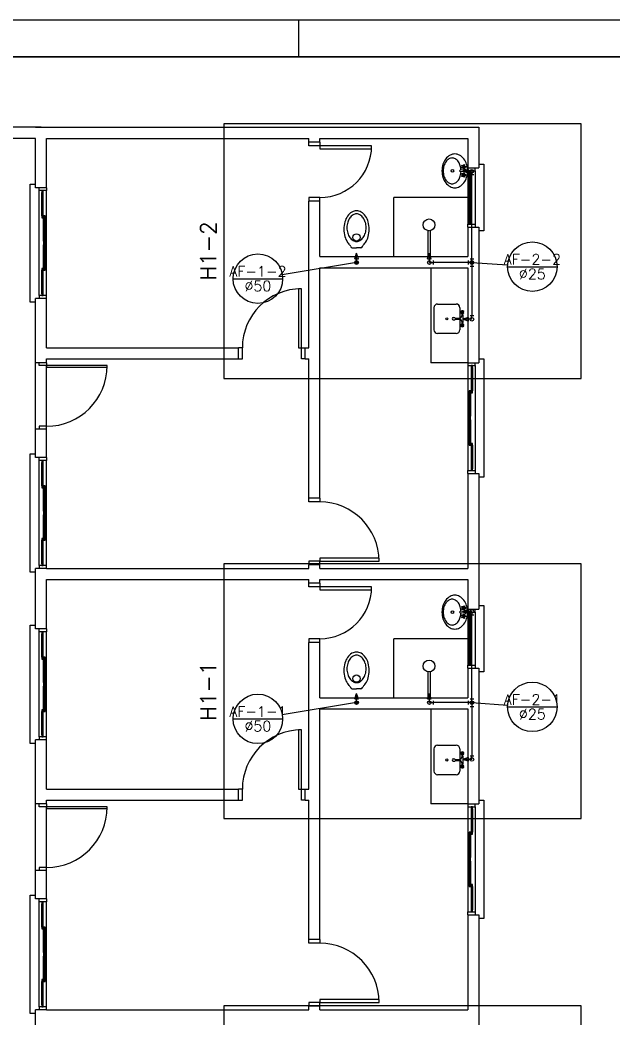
# Model space of a CAD drawing. Extents: x 241 to 398, y 106 to 179.
# Drawn here: x 287.27 to 295.3, y 126.79 to 140.29 of the extents above; entities that cross this region are included whole.
import ezdxf
from ezdxf.enums import TextEntityAlignment as Align

# ---------------------------------------------------------------- set-up
doc = ezdxf.new("R2010")
doc.units = 0
doc.layers.get('0').update_dxf_attribs({"linetype": 'CONTINUOUS'})
for name, color, linetype in [('AF-COLUNAS', 4, 'CONTINUOUS'), ('AF-CONEXÕES_DETALHE', 9, 'CONTINUOUS'), ('AF-INDICAÇÃO_COLUNA', 5, 'CONTINUOUS'), ('AF-TEXTOS_COLUNA', 7, 'CONTINUOUS'), ('AF-TUBOS_DETALHE', 4, 'CONTINUOUS'), ('ALVVISTA', 8, 'CONTINUOUS'), ('DI-DETALHES', 1, 'CONTINUOUS')]:
    doc.layers.add(name, color=color, linetype=linetype)
doc.styles.add('ARIAL', font='romans.shx')

msp = doc.modelspace()

# ---------------------------------------------------------------- linework, layer by layer
for p, q in [((281.2632, 140.2921), (318.8764, 140.2921)), ((291.0415, 140.2921), (291.0415, 139.7921))]:
    msp.add_line(p, q)
at = {"const_width": 0.0236}
msp.add_lwpolyline([(281.7632, 139.7921), (318.3764, 139.7921), (318.3764, 106.0821), (281.7632, 106.0821)], close=True, dxfattribs=at)
at = {"layer": 'AF-COLUNAS', "const_width": 0.025}
for points in [[(291.8138, 137.0106, 1), (291.8388, 137.0106, 1)], [(293.3758, 137.0106, 1), (293.4008, 137.0106, 1)], [(291.8138, 131.0547, 1), (291.8388, 131.0547, 1)], [(293.3758, 131.0547, 1), (293.4008, 131.0547, 1)]]:
    msp.add_lwpolyline(points, format="xyb", close=True, dxfattribs=at)
at = {"layer": 'AF-CONEXÕES_DETALHE', "linetype": 'Continuous'}
for p, q in [((293.3382, 138.2706), (293.2632, 138.2456)), ((293.3382, 138.2206), (293.2632, 138.2456)), ((293.3882, 138.2456), (293.2632, 138.2456)), ((293.3382, 138.2706), (293.3382, 138.2206)), ((293.4132, 138.1956), (293.3632, 138.1956)), ((293.3882, 138.2456), (293.3882, 138.1956)), ((291.8013, 137.0605), (291.8263, 137.1355)), ((291.8513, 137.0605), (291.8263, 137.1355)), ((291.8263, 137.0105), (291.8263, 137.1355)), ((292.7868, 137.0605), (292.8118, 137.1355)), ((292.8368, 137.0605), (292.8118, 137.1355)), ((292.8118, 137.0105), (292.8118, 137.1355)), ((291.8013, 137.0605), (291.8513, 137.0605)), ((292.7868, 137.0605), (292.8368, 137.0605)), ((292.8118, 137.0105), (292.8618, 137.0105)), ((292.8618, 137.0355), (292.8618, 136.9855)), ((293.3383, 137.0355), (293.3383, 136.9855)), ((293.3883, 137.0105), (293.3383, 137.0105)), ((293.3633, 137.0605), (293.4133, 137.0605)), ((293.3633, 136.9605), (293.4133, 136.9605)), ((293.3883, 137.0105), (293.3883, 137.0605)), ((293.3883, 137.0105), (293.3883, 136.9605)), ((293.3383, 136.2676), (293.2633, 136.2426)), ((293.3383, 136.2676), (293.3383, 136.2176)), ((293.3633, 136.2926), (293.4133, 136.2926)), ((293.3883, 136.2426), (293.3883, 136.2926)), ((293.3383, 136.2176), (293.2633, 136.2426)), ((293.3883, 136.2426), (293.2633, 136.2426)), ((293.3382, 132.3147), (293.2632, 132.2897)), ((293.3382, 132.2647), (293.2632, 132.2897)), ((293.3882, 132.2897), (293.2632, 132.2897)), ((293.3382, 132.3147), (293.3382, 132.2647)), ((293.4132, 132.2397), (293.3632, 132.2397)), ((293.3882, 132.2897), (293.3882, 132.2397)), ((291.8013, 131.1047), (291.8263, 131.1797)), ((291.8513, 131.1047), (291.8263, 131.1797)), ((291.8263, 131.0547), (291.8263, 131.1797)), ((292.7868, 131.1047), (292.8118, 131.1797)), ((292.8368, 131.1047), (292.8118, 131.1797)), ((292.8118, 131.0547), (292.8118, 131.1797)), ((291.8013, 131.1047), (291.8513, 131.1047)), ((292.7868, 131.1047), (292.8368, 131.1047)), ((292.8118, 131.0547), (292.8618, 131.0547)), ((292.8618, 131.0797), (292.8618, 131.0297)), ((293.3383, 131.0797), (293.3383, 131.0297)), ((293.3883, 131.0547), (293.3383, 131.0547)), ((293.3633, 131.1047), (293.4133, 131.1047)), ((293.3633, 131.0047), (293.4133, 131.0047)), ((293.3883, 131.0547), (293.3883, 131.1047)), ((293.3883, 131.0547), (293.3883, 131.0047)), ((293.3633, 130.3367), (293.4133, 130.3367)), ((293.3883, 130.2867), (293.3883, 130.3367)), ((293.3383, 130.3117), (293.2633, 130.2867)), ((293.3383, 130.2617), (293.2633, 130.2867)), ((293.3883, 130.2867), (293.2633, 130.2867)), ((293.3383, 130.3117), (293.3383, 130.2617))]:
    msp.add_line(p, q, dxfattribs=at)
for centre in [(293.3882, 138.2456), (293.3882, 138.2456), (291.8263, 137.0105), (291.8263, 137.0105), (292.8118, 137.0105), (292.8118, 137.0105), (292.8118, 137.0105), (293.3883, 137.0105), (293.3883, 137.0105), (293.3883, 136.2426), (293.3883, 136.2426), (293.3882, 132.2897), (293.3882, 132.2897), (291.8263, 131.0547), (291.8263, 131.0547), (292.8118, 131.0547), (292.8118, 131.0547), (292.8118, 131.0547), (293.3883, 131.0547), (293.3883, 131.0547), (293.3883, 130.2867), (293.3883, 130.2867)]:
    msp.add_circle(centre, 0.025, dxfattribs=at)
at = {"layer": 'AF-INDICAÇÃO_COLUNA'}
for p, q in [((291.8263, 137.0106), (290.8214, 136.8455)), ((293.3883, 137.0106), (293.8719, 136.977)), ((293.8711, 136.9538), (294.5411, 136.9538)), ((290.1559, 136.7912), (290.8259, 136.7912)), ((291.8263, 131.0547), (290.8214, 130.8896)), ((293.3883, 131.0547), (293.8719, 131.0211)), ((293.8711, 130.9979), (294.5411, 130.9979)), ((290.1559, 130.8353), (290.8259, 130.8353))]:
    msp.add_line(p, q, dxfattribs=at)
for centre in [(294.2061, 136.9538), (290.4909, 136.7912), (294.2061, 130.9979), (290.4909, 130.8353)]:
    msp.add_circle(centre, 0.335, dxfattribs=at)
at = {"layer": 'AF-TUBOS_DETALHE'}
for p, q in [((293.3882, 138.2456), (293.3882, 138.2456)), ((293.3883, 137.0605), (293.3882, 138.1956)), ((291.8263, 137.0106), (291.8263, 137.0105)), ((291.8263, 137.0105), (291.8263, 137.0105)), ((292.8118, 137.0105), (292.8118, 137.0105)), ((292.8118, 137.0105), (292.8118, 137.0105)), ((293.3383, 137.0105), (292.8618, 137.0105)), ((293.3883, 137.0106), (293.3883, 137.0105)), ((293.3883, 137.0105), (293.3883, 137.0105)), ((293.3883, 136.9605), (293.3883, 136.2926)), ((293.3883, 136.2426), (293.3883, 136.2426)), ((293.3882, 132.2897), (293.3882, 132.2897)), ((293.3883, 131.1047), (293.3882, 132.2397)), ((291.8263, 131.0547), (291.8263, 131.0547)), ((291.8263, 131.0547), (291.8263, 131.0547)), ((292.8118, 131.0547), (292.8118, 131.0547)), ((292.8118, 131.0547), (292.8118, 131.0547)), ((293.3383, 131.0547), (292.8618, 131.0547)), ((293.3883, 131.0547), (293.3883, 131.0547)), ((293.3883, 131.0547), (293.3883, 131.0547)), ((293.3883, 131.0047), (293.3883, 130.3367)), ((293.3883, 130.2867), (293.3883, 130.2867))]:
    msp.add_line(p, q, dxfattribs=at)
at = {"layer": 'ALVVISTA'}
for p, q in [((287.5558, 138.8399), (286.2808, 138.8399)), ((287.4808, 138.8399), (291.2558, 138.8399)), ((291.2558, 138.8399), (293.4808, 138.8399)), ((293.4808, 138.8399), (293.4808, 138.2899)), ((287.4808, 138.6898), (286.2808, 138.6898)), ((287.4808, 138.0223), (287.4808, 138.6898)), ((287.6308, 138.6898), (291.1808, 138.6898)), ((287.6308, 138.0223), (287.6308, 138.6898)), ((291.1808, 138.6398), (291.1808, 138.6898)), ((291.1808, 138.5899), (291.1808, 138.6398)), ((291.3308, 138.6398), (291.1808, 138.6398)), ((291.3308, 138.5899), (291.1808, 138.5899)), ((291.3308, 138.6898), (293.3308, 138.6898)), ((291.3308, 138.6398), (291.3308, 138.6898)), ((291.3308, 138.6398), (291.3308, 138.5899)), ((292.0308, 138.5899), (291.3308, 138.5899)), ((291.3308, 138.5899), (291.3308, 138.5498)), ((292.0308, 138.5498), (292.0308, 138.5899)), ((293.3308, 138.6898), (293.3308, 138.2899)), ((291.3308, 138.5498), (292.0308, 138.5498)), ((293.2628, 138.3133), (293.2703, 138.3079)), ((293.2628, 138.2978), (293.2703, 138.3034)), ((293.2643, 138.3159), (293.2718, 138.3103)), ((293.2643, 138.2953), (293.2718, 138.3009)), ((293.2793, 138.3208), (293.2768, 138.3119)), ((293.2793, 138.2904), (293.2768, 138.2993)), ((293.2823, 138.3198), (293.2793, 138.3108)), ((293.2823, 138.2913), (293.2793, 138.3003)), ((293.2918, 138.3068), (293.2823, 138.3068)), ((293.2918, 138.3043), (293.2823, 138.3043)), ((293.3308, 138.2899), (293.4808, 138.2899)), ((293.3308, 138.2899), (293.3308, 138.2498)), ((293.4308, 138.2498), (293.4308, 138.2899)), ((293.4808, 138.3399), (293.5508, 138.3399)), ((293.5508, 138.3399), (293.5508, 137.4398)), ((293.2973, 138.2644), (293.2278, 138.2579)), ((293.2973, 138.2348), (293.2283, 138.2418)), ((293.2628, 138.2019), (293.2703, 138.1963)), ((293.2628, 138.1864), (293.2703, 138.1918)), ((293.2643, 138.2044), (293.2718, 138.1988)), ((293.2643, 138.1838), (293.2718, 138.1894)), ((293.2793, 138.2093), (293.2768, 138.2003)), ((293.2793, 138.1788), (293.2768, 138.1878)), ((293.2823, 138.2084), (293.2793, 138.1994)), ((293.2823, 138.1799), (293.2793, 138.1889)), ((293.2918, 138.1954), (293.2823, 138.1954)), ((293.2918, 138.1929), (293.2823, 138.1929)), ((293.3308, 138.2498), (293.3308, 137.5299)), ((293.3308, 138.2498), (293.4308, 138.2498)), ((293.3508, 138.2498), (293.3508, 138.2248)), ((293.3708, 138.2498), (293.3508, 138.2498)), ((293.3508, 138.2248), (293.3508, 137.5549)), ((293.3508, 138.2248), (293.3708, 138.2248)), ((293.3608, 138.2248), (293.3608, 137.5549)), ((293.3708, 138.2248), (293.3708, 138.2498)), ((293.3708, 138.2248), (293.3708, 137.5549)), ((293.4308, 138.2498), (293.4308, 137.5299)), ((287.4108, 136.4723), (287.4108, 138.0724)), ((287.4108, 138.0724), (287.4808, 138.0724)), ((287.6308, 138.0223), (287.4808, 138.0223)), ((287.5308, 137.9824), (287.5308, 138.0223)), ((287.6308, 138.0223), (287.6308, 137.9824)), ((287.6308, 137.9824), (287.5308, 137.9824)), ((287.5308, 136.5623), (287.5308, 137.9824)), ((287.5658, 137.9824), (287.5658, 137.9573)), ((287.5858, 137.9824), (287.5658, 137.9824)), ((287.5658, 137.6398), (287.5658, 137.9573)), ((287.5658, 137.9573), (287.5858, 137.9573)), ((287.5758, 137.6398), (287.5758, 137.9573)), ((287.5858, 137.9573), (287.5858, 137.9824)), ((287.5858, 137.6398), (287.5858, 137.9573)), ((287.6308, 136.5623), (287.6308, 137.9824)), ((291.1808, 137.8898), (291.1808, 137.8399)), ((291.3308, 137.8898), (291.1808, 137.8898)), ((291.3308, 137.8399), (291.3308, 137.8898)), ((293.3308, 137.8898), (292.3308, 137.8898)), ((292.3308, 137.0899), (292.3308, 137.8898)), ((291.1808, 137.0148), (291.1808, 137.8399)), ((291.3308, 137.8399), (291.1808, 137.8399)), ((291.3308, 137.0899), (291.3308, 137.8399)), ((287.5658, 137.6398), (287.5658, 137.6148)), ((287.5858, 137.6398), (287.5658, 137.6398)), ((287.5658, 137.6148), (287.5858, 137.6148)), ((287.5858, 137.6148), (287.5858, 137.6398)), ((287.5908, 137.6398), (287.5908, 137.6148)), ((287.6108, 137.6398), (287.5908, 137.6398)), ((287.5908, 137.2973), (287.5908, 137.6148)), ((287.5908, 137.6148), (287.6108, 137.6148)), ((287.6008, 137.2973), (287.6008, 137.6148)), ((287.6108, 137.6148), (287.6108, 137.6398)), ((287.6108, 137.2973), (287.6108, 137.6148)), ((293.3308, 137.4898), (293.3308, 137.5299)), ((293.3308, 137.5299), (293.4308, 137.5299)), ((293.3308, 137.4898), (293.3308, 137.0899)), ((293.3308, 137.4898), (293.4808, 137.4898)), ((293.3708, 137.5549), (293.3508, 137.5549)), ((293.3508, 137.5549), (293.3508, 137.5299)), ((293.3508, 137.5299), (293.3708, 137.5299)), ((293.3708, 137.5299), (293.3708, 137.5549)), ((293.4308, 137.5299), (293.4308, 137.4898)), ((293.4808, 137.4898), (293.4808, 137.0148)), ((292.7928, 137.4398), (292.7928, 137.0899)), ((292.8228, 137.4398), (292.8228, 137.0899)), ((293.5508, 137.4398), (293.4808, 137.4398)), ((287.6108, 137.2973), (287.5908, 137.2973)), ((287.5908, 137.2973), (287.5908, 137.2723)), ((287.5908, 137.2723), (287.6108, 137.2723)), ((287.5908, 137.2723), (287.5908, 137.2474)), ((287.6108, 137.2723), (287.5908, 137.2723)), ((287.5908, 137.2474), (287.6108, 137.2474)), ((287.5908, 136.9299), (287.5908, 137.2474)), ((287.6008, 136.9299), (287.6008, 137.2474)), ((287.6108, 137.2723), (287.6108, 137.2973)), ((287.6108, 137.2474), (287.6108, 137.2723)), ((287.6108, 136.9299), (287.6108, 137.2474)), ((291.7668, 137.2098), (291.8263, 137.2098)), ((291.8858, 137.2098), (291.8263, 137.2098)), ((291.3308, 137.0899), (293.3308, 137.0899)), ((291.1808, 135.8549), (291.1808, 137.0148)), ((291.3308, 135.7799), (291.3308, 136.9398)), ((291.3308, 136.9398), (293.3308, 136.9398)), ((292.8308, 136.9398), (292.8308, 135.6549)), ((293.3308, 136.9398), (293.3308, 135.6549)), ((293.4808, 137.0148), (293.4808, 135.6549)), ((287.5658, 136.9299), (287.5658, 136.9049)), ((287.5858, 136.9299), (287.5658, 136.9299)), ((287.5658, 136.5874), (287.5658, 136.9049)), ((287.5658, 136.9049), (287.5858, 136.9049)), ((287.5758, 136.5874), (287.5758, 136.9049)), ((287.5858, 136.9049), (287.5858, 136.9299)), ((287.5858, 136.5874), (287.5858, 136.9049)), ((287.6108, 136.9299), (287.5908, 136.9299)), ((287.5908, 136.9299), (287.5908, 136.9049)), ((287.5908, 136.9049), (287.6108, 136.9049)), ((287.6108, 136.9049), (287.6108, 136.9299)), ((287.6308, 136.5623), (287.5308, 136.5623)), ((287.5308, 136.5623), (287.5308, 136.5223)), ((287.5658, 136.5874), (287.5658, 136.5623)), ((287.5858, 136.5874), (287.5658, 136.5874)), ((287.5658, 136.5623), (287.5858, 136.5623)), ((287.5858, 136.5623), (287.5858, 136.5874)), ((287.6308, 136.5223), (287.6308, 136.5623)), ((291.0408, 136.6549), (291.0408, 135.8549)), ((291.0808, 136.6549), (291.0408, 136.6549)), ((291.0808, 135.8549), (291.0808, 136.6549)), ((287.4808, 136.4723), (287.4108, 136.4723)), ((287.6308, 136.5223), (287.4808, 136.5223)), ((287.4808, 135.7799), (287.4808, 136.5223)), ((287.6308, 135.8549), (287.6308, 136.5223)), ((292.8743, 136.3988), (292.8743, 136.0989)), ((292.9243, 136.4488), (293.1738, 136.4488)), ((293.2238, 136.3988), (293.2238, 136.2573)), ((293.1363, 136.2644), (293.1513, 136.2644)), ((293.1513, 136.2644), (293.1663, 136.2568)), ((293.2463, 136.3448), (293.2518, 136.3394)), ((293.2518, 136.3394), (293.2463, 136.3334)), ((293.2513, 136.3224), (293.2513, 136.2868)), ((293.2533, 136.3518), (293.2588, 136.3464)), ((293.2588, 136.3318), (293.2533, 136.3263)), ((293.2588, 136.3464), (293.2648, 136.3518)), ((293.2588, 136.3318), (293.2648, 136.3263)), ((293.2663, 136.3394), (293.2723, 136.3453)), ((293.2663, 136.3394), (293.2718, 136.3334)), ((293.1363, 136.2344), (293.1513, 136.2344)), ((293.1513, 136.2344), (293.1663, 136.2418)), ((293.1663, 136.2568), (293.2213, 136.2568)), ((293.1663, 136.2418), (293.2213, 136.2418)), ((293.2238, 136.2418), (293.2238, 136.0989)), ((293.2518, 136.1593), (293.2458, 136.1533)), ((293.2463, 136.1649), (293.2518, 136.1593)), ((293.2513, 136.2118), (293.2513, 136.1759)), ((293.2588, 136.1519), (293.2528, 136.1463)), ((293.2533, 136.1719), (293.2588, 136.1663)), ((293.2588, 136.1663), (293.2648, 136.1719)), ((293.2588, 136.1519), (293.2648, 136.1463)), ((293.2658, 136.1593), (293.2723, 136.1654)), ((293.2658, 136.1593), (293.2718, 136.1533)), ((293.1738, 136.0489), (292.9243, 136.0489)), ((287.4808, 135.6549), (287.4808, 135.7799)), ((287.6308, 135.8549), (290.2308, 135.8549)), ((290.2808, 135.8549), (290.2308, 135.8549)), ((290.2308, 135.7048), (290.2308, 135.8549)), ((290.2808, 135.7048), (290.2808, 135.8549)), ((291.0408, 135.8549), (291.0808, 135.8549)), ((291.0808, 135.8549), (291.1308, 135.8549)), ((291.0808, 135.7048), (291.0808, 135.8549)), ((291.1308, 135.8549), (291.1808, 135.8549)), ((291.1308, 135.7048), (291.1308, 135.8549)), ((291.3308, 133.8198), (291.3308, 135.7799)), ((287.6308, 135.6549), (287.4808, 135.6549)), ((287.4808, 134.7548), (287.4808, 135.6549)), ((287.4808, 135.6549), (287.4808, 135.6549)), ((287.5308, 135.6148), (287.5308, 135.6549)), ((287.6308, 135.6148), (287.5308, 135.6148)), ((287.6308, 135.7048), (290.2308, 135.7048)), ((287.6308, 135.6549), (287.6308, 135.7048)), ((287.6308, 135.6549), (287.6308, 135.6148)), ((287.6308, 134.7949), (287.6308, 135.6148)), ((288.4508, 135.6148), (287.6308, 135.6148)), ((287.6308, 135.6148), (287.6308, 135.5948)), ((287.6308, 135.5948), (288.4508, 135.5948)), ((288.4508, 135.5948), (288.4508, 135.6148)), ((290.2308, 135.7048), (290.2808, 135.7048)), ((291.1308, 135.7048), (291.0808, 135.7048)), ((291.1308, 135.7048), (291.1808, 135.7048)), ((291.1808, 133.8198), (291.1808, 135.7048)), ((293.3308, 135.6549), (292.8308, 135.6549)), ((293.3308, 135.6549), (293.3308, 135.6148)), ((293.3308, 135.6549), (293.4808, 135.6549)), ((293.3308, 135.6148), (293.3308, 134.1948)), ((293.3308, 135.6148), (293.4308, 135.6148)), ((293.3758, 135.6148), (293.3758, 135.5899)), ((293.3958, 135.6148), (293.3758, 135.6148)), ((293.3758, 135.5899), (293.3958, 135.5899)), ((293.3758, 135.5899), (293.3758, 135.2723)), ((293.3858, 135.5899), (293.3858, 135.2723)), ((293.3958, 135.5899), (293.3958, 135.6148)), ((293.3958, 135.5899), (293.3958, 135.2723)), ((293.4308, 135.6148), (293.4308, 135.6549)), ((293.4308, 135.6148), (293.4308, 134.1948)), ((293.4808, 135.7048), (293.5508, 135.7048)), ((293.5508, 135.7048), (293.5508, 134.1049)), ((293.3508, 135.2723), (293.3508, 135.2474)), ((293.3708, 135.2723), (293.3508, 135.2723)), ((293.3508, 135.2474), (293.3508, 134.9299)), ((293.3508, 135.2474), (293.3708, 135.2474)), ((293.3608, 135.2474), (293.3608, 134.9299)), ((293.3708, 135.2474), (293.3708, 135.2723)), ((293.3708, 135.2474), (293.3708, 134.9299)), ((293.3958, 135.2723), (293.3758, 135.2723)), ((293.3758, 135.2723), (293.3758, 135.2474)), ((293.3758, 135.2474), (293.3958, 135.2474)), ((293.3958, 135.2474), (293.3958, 135.2723)), ((293.3708, 134.9299), (293.3508, 134.9299)), ((293.3508, 134.9299), (293.3508, 134.9049)), ((293.3708, 134.9049), (293.3708, 134.9299)), ((287.6308, 134.7949), (287.5308, 134.7949)), ((287.5308, 134.7949), (287.5308, 134.7548)), ((287.6308, 134.7548), (287.6308, 134.7949)), ((293.3508, 134.9049), (293.3508, 134.8798)), ((293.3708, 134.9049), (293.3508, 134.9049)), ((293.3508, 134.9049), (293.3708, 134.9049)), ((293.3508, 134.8798), (293.3708, 134.8798)), ((293.3508, 134.8798), (293.3508, 134.5623)), ((293.3608, 134.8798), (293.3608, 134.5623)), ((293.3708, 134.8798), (293.3708, 134.9049)), ((293.3708, 134.8798), (293.3708, 134.5623)), ((287.6308, 134.7548), (287.4808, 134.7548)), ((287.4808, 134.3699), (287.4808, 134.7548)), ((287.4808, 134.7548), (287.4808, 134.7548)), ((287.6308, 134.3699), (287.6308, 134.7548)), ((293.3708, 134.5623), (293.3508, 134.5623)), ((293.3508, 134.5623), (293.3508, 134.5373)), ((293.3508, 134.5373), (293.3708, 134.5373)), ((293.3708, 134.5373), (293.3708, 134.5623)), ((293.3758, 134.5623), (293.3758, 134.5373)), ((293.3958, 134.5623), (293.3758, 134.5623)), ((293.3758, 134.5373), (293.3758, 134.2198)), ((293.3758, 134.5373), (293.3958, 134.5373)), ((293.3858, 134.5373), (293.3858, 134.2198)), ((293.3958, 134.5373), (293.3958, 134.5623)), ((293.3958, 134.5373), (293.3958, 134.2198)), ((287.4108, 132.8198), (287.4108, 134.4199)), ((287.4108, 134.4199), (287.4808, 134.4199)), ((287.6308, 134.3699), (287.4808, 134.3699)), ((287.5308, 134.3298), (287.5308, 134.3699)), ((287.6308, 134.3298), (287.5308, 134.3298)), ((287.5308, 132.9098), (287.5308, 134.3298)), ((287.5658, 134.3298), (287.5658, 134.3049)), ((287.5858, 134.3298), (287.5658, 134.3298)), ((287.5658, 134.3049), (287.5858, 134.3049)), ((287.5658, 133.9873), (287.5658, 134.3049)), ((287.5758, 133.9873), (287.5758, 134.3049)), ((287.5858, 134.3049), (287.5858, 134.3298)), ((287.5858, 133.9873), (287.5858, 134.3049)), ((287.6308, 134.3699), (287.6308, 134.3298)), ((287.6308, 132.9098), (287.6308, 134.3298)), ((293.3308, 134.1549), (293.3308, 134.1948)), ((293.3308, 134.1948), (293.4308, 134.1948)), ((293.3308, 134.1549), (293.3308, 132.8699)), ((293.3308, 134.1549), (293.4808, 134.1549)), ((293.3958, 134.2198), (293.3758, 134.2198)), ((293.3758, 134.2198), (293.3758, 134.1948)), ((293.3758, 134.1948), (293.3958, 134.1948)), ((293.3958, 134.1948), (293.3958, 134.2198)), ((293.4308, 134.1948), (293.4308, 134.1549)), ((293.4808, 134.1549), (293.4808, 132.7949)), ((293.5508, 134.1049), (293.4808, 134.1049)), ((287.5658, 133.9873), (287.5658, 133.9624)), ((287.5858, 133.9873), (287.5658, 133.9873)), ((287.5858, 133.9624), (287.5858, 133.9873)), ((287.6108, 133.9873), (287.5908, 133.9873)), ((287.5908, 133.9873), (287.5908, 133.9624)), ((287.6108, 133.9624), (287.6108, 133.9873)), ((287.5658, 133.9624), (287.5858, 133.9624)), ((287.5908, 133.6448), (287.5908, 133.9624)), ((287.5908, 133.9624), (287.6108, 133.9624)), ((287.6008, 133.6448), (287.6008, 133.9624)), ((287.6108, 133.6448), (287.6108, 133.9624)), ((291.1808, 133.7698), (291.1808, 133.8198)), ((291.3308, 133.8198), (291.1808, 133.8198)), ((291.3308, 133.7698), (291.1808, 133.7698)), ((291.3308, 133.8198), (291.3308, 133.7698)), ((287.6108, 133.6448), (287.5908, 133.6448)), ((287.5908, 133.6448), (287.5908, 133.6199)), ((287.5908, 133.6199), (287.6108, 133.6199)), ((287.6108, 133.6199), (287.5908, 133.6199)), ((287.5908, 133.6199), (287.5908, 133.5948)), ((287.5908, 133.5948), (287.6108, 133.5948)), ((287.5908, 133.2774), (287.5908, 133.5948)), ((287.6008, 133.2774), (287.6008, 133.5948)), ((287.6108, 133.6199), (287.6108, 133.6448)), ((287.6108, 133.5948), (287.6108, 133.6199)), ((287.6108, 133.2774), (287.6108, 133.5948)), ((287.5658, 133.2774), (287.5658, 133.2523)), ((287.5858, 133.2774), (287.5658, 133.2774)), ((287.5658, 132.9349), (287.5658, 133.2523)), ((287.5658, 133.2523), (287.5858, 133.2523)), ((287.5758, 132.9349), (287.5758, 133.2523)), ((287.5858, 133.2523), (287.5858, 133.2774)), ((287.5858, 132.9349), (287.5858, 133.2523)), ((287.6108, 133.2774), (287.5908, 133.2774)), ((287.5908, 133.2774), (287.5908, 133.2523)), ((287.5908, 133.2523), (287.6108, 133.2523)), ((287.6108, 133.2523), (287.6108, 133.2774)), ((287.6308, 132.9098), (287.5308, 132.9098)), ((287.5308, 132.9098), (287.5308, 132.8699)), ((287.5658, 132.9349), (287.5658, 132.9098)), ((287.5858, 132.9349), (287.5658, 132.9349)), ((287.5658, 132.9098), (287.5858, 132.9098)), ((287.5858, 132.9098), (287.5858, 132.9349)), ((287.6308, 132.8699), (287.6308, 132.9098)), ((291.1808, 132.9698), (291.1808, 132.9199)), ((291.3308, 132.9698), (291.1808, 132.9698)), ((291.1808, 132.8699), (291.1808, 132.9199)), ((291.3308, 132.9199), (291.1808, 132.9199)), ((292.1308, 133.0099), (291.3308, 133.0099)), ((291.3308, 133.0099), (291.3308, 132.9698)), ((291.3308, 132.9698), (292.1308, 132.9698)), ((291.3308, 132.9199), (291.3308, 132.9698)), ((291.3308, 132.8699), (291.3308, 132.9199)), ((292.1308, 132.9698), (292.1308, 133.0099)), ((287.4808, 132.8198), (287.4108, 132.8198)), ((287.6308, 132.8699), (287.4808, 132.8699)), ((287.4808, 132.7949), (287.4808, 132.8699)), ((287.4808, 132.0523), (287.4808, 132.7949)), ((287.6308, 132.8699), (291.1808, 132.8699)), ((287.6308, 132.8699), (287.6308, 132.8699)), ((291.3308, 132.8699), (293.3308, 132.8699)), ((293.4808, 132.7949), (293.4808, 132.3198)), ((287.6308, 132.7198), (291.1808, 132.7198)), ((287.6308, 132.0523), (287.6308, 132.7198)), ((291.1808, 132.6699), (291.1808, 132.7198)), ((291.3308, 132.6699), (291.1808, 132.6699)), ((291.1808, 132.6199), (291.1808, 132.6699)), ((291.3308, 132.6199), (291.1808, 132.6199)), ((291.3308, 132.7198), (293.3308, 132.7198)), ((291.3308, 132.6699), (291.3308, 132.7198)), ((291.3308, 132.6699), (291.3308, 132.6199)), ((292.0308, 132.6199), (291.3308, 132.6199)), ((291.3308, 132.6199), (291.3308, 132.5798)), ((292.0308, 132.5798), (292.0308, 132.6199)), ((293.3308, 132.7198), (293.3308, 132.3198)), ((291.3308, 132.5798), (292.0308, 132.5798)), ((293.2793, 132.3509), (293.2768, 132.3419)), ((293.2823, 132.3498), (293.2793, 132.3408)), ((293.4808, 132.3699), (293.5508, 132.3699)), ((293.5508, 132.3699), (293.5508, 131.4698)), ((293.2973, 132.2949), (293.2278, 132.2879)), ((293.2973, 132.2653), (293.2283, 132.2718)), ((293.2628, 132.3433), (293.2703, 132.3379)), ((293.2628, 132.3278), (293.2703, 132.3334)), ((293.2628, 132.2319), (293.2703, 132.2268)), ((293.2628, 132.2163), (293.2703, 132.2218)), ((293.2643, 132.3459), (293.2718, 132.3403)), ((293.2643, 132.3253), (293.2718, 132.3309)), ((293.2643, 132.2344), (293.2718, 132.2288)), ((293.2643, 132.2138), (293.2718, 132.2194)), ((293.2793, 132.3204), (293.2768, 132.3294)), ((293.2793, 132.2393), (293.2768, 132.2303)), ((293.2793, 132.2088), (293.2768, 132.2178)), ((293.2823, 132.3213), (293.2793, 132.3303)), ((293.2823, 132.2384), (293.2793, 132.2293)), ((293.2823, 132.2098), (293.2793, 132.2189)), ((293.2918, 132.3368), (293.2823, 132.3368)), ((293.2918, 132.3343), (293.2823, 132.3343)), ((293.2918, 132.2259), (293.2823, 132.2259)), ((293.2918, 132.2228), (293.2823, 132.2228)), ((293.3308, 132.3198), (293.4808, 132.3198)), ((293.3308, 132.3198), (293.3308, 132.2799)), ((293.3308, 132.2799), (293.3308, 131.5599)), ((293.3308, 132.2799), (293.4308, 132.2799)), ((293.3508, 132.2799), (293.3508, 132.2548)), ((293.3708, 132.2799), (293.3508, 132.2799)), ((293.3508, 132.2548), (293.3508, 131.5848)), ((293.3508, 132.2548), (293.3708, 132.2548)), ((293.3608, 132.2548), (293.3608, 131.5848)), ((293.3708, 132.2548), (293.3708, 132.2799)), ((293.3708, 132.2548), (293.3708, 131.5848)), ((293.4308, 132.2799), (293.4308, 132.3198)), ((293.4308, 132.2799), (293.4308, 131.5599)), ((287.4108, 130.5023), (287.4108, 132.1024)), ((287.4108, 132.1024), (287.4808, 132.1024)), ((287.6308, 132.0523), (287.4808, 132.0523)), ((287.5308, 132.0124), (287.5308, 132.0523)), ((287.6308, 132.0124), (287.5308, 132.0124)), ((287.5308, 130.5924), (287.5308, 132.0124)), ((287.5658, 132.0124), (287.5658, 131.9873)), ((287.5858, 132.0124), (287.5658, 132.0124)), ((287.5658, 131.6699), (287.5658, 131.9873)), ((287.5658, 131.9873), (287.5858, 131.9873)), ((287.5758, 131.6699), (287.5758, 131.9873)), ((287.5858, 131.9873), (287.5858, 132.0124)), ((287.5858, 131.6699), (287.5858, 131.9873)), ((287.6308, 132.0523), (287.6308, 132.0124)), ((287.6308, 130.5924), (287.6308, 132.0124)), ((291.1808, 131.9199), (291.1808, 131.8699)), ((291.3308, 131.9199), (291.1808, 131.9199)), ((291.1808, 131.0449), (291.1808, 131.8699)), ((291.3308, 131.8699), (291.1808, 131.8699)), ((291.3308, 131.8699), (291.3308, 131.9199)), ((291.3308, 131.1199), (291.3308, 131.8699)), ((293.3308, 131.9199), (292.3308, 131.9199)), ((292.3308, 131.1199), (292.3308, 131.9199)), ((287.5658, 131.6699), (287.5658, 131.6448)), ((287.5858, 131.6699), (287.5658, 131.6699)), ((287.5658, 131.6448), (287.5858, 131.6448)), ((287.5858, 131.6448), (287.5858, 131.6699)), ((287.5908, 131.6699), (287.5908, 131.6448)), ((287.6108, 131.6699), (287.5908, 131.6699)), ((287.5908, 131.6448), (287.6108, 131.6448)), ((287.5908, 131.3273), (287.5908, 131.6448)), ((287.6008, 131.3273), (287.6008, 131.6448)), ((287.6108, 131.6448), (287.6108, 131.6699)), ((287.6108, 131.3273), (287.6108, 131.6448)), ((293.3308, 131.5198), (293.3308, 131.5599)), ((293.3308, 131.5599), (293.4308, 131.5599)), ((293.3708, 131.5848), (293.3508, 131.5848)), ((293.3508, 131.5848), (293.3508, 131.5599)), ((293.3508, 131.5599), (293.3708, 131.5599)), ((293.3708, 131.5599), (293.3708, 131.5848)), ((293.4308, 131.5599), (293.4308, 131.5198)), ((292.7928, 131.4698), (292.7928, 131.1199)), ((292.8228, 131.4698), (292.8228, 131.1199)), ((293.3308, 131.5198), (293.4808, 131.5198)), ((293.3308, 131.5198), (293.3308, 131.1199)), ((293.4808, 131.5198), (293.4808, 131.0449)), ((293.5508, 131.4698), (293.4808, 131.4698)), ((287.6108, 131.3273), (287.5908, 131.3273)), ((287.5908, 131.3273), (287.5908, 131.3023)), ((287.5908, 131.3023), (287.6108, 131.3023)), ((287.5908, 131.3023), (287.5908, 131.2774)), ((287.6108, 131.3023), (287.5908, 131.3023)), ((287.5908, 130.9598), (287.5908, 131.2774)), ((287.5908, 131.2774), (287.6108, 131.2774)), ((287.6008, 130.9598), (287.6008, 131.2774)), ((287.6108, 131.3023), (287.6108, 131.3273)), ((287.6108, 131.2774), (287.6108, 131.3023)), ((287.6108, 130.9598), (287.6108, 131.2774)), ((291.7668, 131.2398), (291.8263, 131.2398)), ((291.8858, 131.2398), (291.8263, 131.2398)), ((291.1808, 129.8849), (291.1808, 131.0449)), ((291.3308, 131.1199), (293.3308, 131.1199)), ((293.4808, 131.0449), (293.4808, 129.6849)), ((287.5658, 130.9598), (287.5658, 130.9349)), ((287.5858, 130.9598), (287.5658, 130.9598)), ((287.5658, 130.6174), (287.5658, 130.9349)), ((287.5658, 130.9349), (287.5858, 130.9349)), ((287.5758, 130.6174), (287.5758, 130.9349)), ((287.5858, 130.9349), (287.5858, 130.9598)), ((287.5858, 130.6174), (287.5858, 130.9349)), ((287.6108, 130.9598), (287.5908, 130.9598)), ((287.5908, 130.9598), (287.5908, 130.9349)), ((287.5908, 130.9349), (287.6108, 130.9349)), ((287.6108, 130.9349), (287.6108, 130.9598)), ((291.3308, 130.9698), (293.3308, 130.9698)), ((291.3308, 129.8099), (291.3308, 130.9698)), ((292.8308, 130.9698), (292.8308, 129.6849)), ((293.3308, 130.9698), (293.3308, 129.6849)), ((287.6308, 130.5924), (287.5308, 130.5924)), ((287.5308, 130.5924), (287.5308, 130.5523)), ((287.5658, 130.6174), (287.5658, 130.5924)), ((287.5858, 130.6174), (287.5658, 130.6174)), ((287.5658, 130.5924), (287.5858, 130.5924)), ((287.5858, 130.5924), (287.5858, 130.6174)), ((287.6308, 130.5523), (287.6308, 130.5924)), ((291.0408, 130.6849), (291.0408, 129.8849)), ((291.0808, 130.6849), (291.0408, 130.6849)), ((291.0808, 129.8849), (291.0808, 130.6849)), ((287.4808, 130.5023), (287.4108, 130.5023)), ((287.6308, 130.5523), (287.4808, 130.5523)), ((287.4808, 129.8099), (287.4808, 130.5523)), ((287.6308, 129.8849), (287.6308, 130.5523)), ((292.9243, 130.4793), (293.1738, 130.4793)), ((292.8743, 130.4293), (292.8743, 130.1293)), ((293.2238, 130.4293), (293.2238, 130.2873)), ((293.2463, 130.3748), (293.2518, 130.3693)), ((293.2518, 130.3693), (293.2463, 130.3634)), ((293.2513, 130.3524), (293.2513, 130.3173)), ((293.2533, 130.3818), (293.2588, 130.3764)), ((293.2588, 130.3623), (293.2533, 130.3563)), ((293.2588, 130.3764), (293.2648, 130.3818)), ((293.2588, 130.3623), (293.2648, 130.3563)), ((293.2663, 130.3693), (293.2723, 130.3753)), ((293.2663, 130.3693), (293.2718, 130.3634)), ((293.1363, 130.2949), (293.1513, 130.2949)), ((293.1363, 130.2648), (293.1513, 130.2648)), ((293.1513, 130.2949), (293.1663, 130.2873)), ((293.1513, 130.2648), (293.1663, 130.2723)), ((293.1663, 130.2873), (293.2213, 130.2873)), ((293.1663, 130.2723), (293.2213, 130.2723)), ((293.2238, 130.2718), (293.2238, 130.1293)), ((293.2518, 130.1894), (293.2458, 130.1833)), ((293.2463, 130.1948), (293.2518, 130.1894)), ((293.2513, 130.2424), (293.2513, 130.2059)), ((293.2533, 130.2019), (293.2588, 130.1963)), ((293.2588, 130.1963), (293.2648, 130.2019)), ((293.2658, 130.1894), (293.2723, 130.1954)), ((293.2658, 130.1894), (293.2718, 130.1833)), ((293.1738, 130.0794), (292.9243, 130.0794)), ((293.2588, 130.1824), (293.2528, 130.1764)), ((293.2588, 130.1824), (293.2648, 130.1764)), ((287.4808, 129.6849), (287.4808, 129.8099)), ((287.6308, 129.8849), (290.2308, 129.8849)), ((290.2808, 129.8849), (290.2308, 129.8849)), ((290.2308, 129.7348), (290.2308, 129.8849)), ((290.2808, 129.7348), (290.2808, 129.8849)), ((291.0408, 129.8849), (291.0808, 129.8849)), ((291.0808, 129.8849), (291.1308, 129.8849)), ((291.0808, 129.7348), (291.0808, 129.8849)), ((291.1308, 129.8849), (291.1808, 129.8849)), ((291.1308, 129.7348), (291.1308, 129.8849)), ((291.3308, 127.8498), (291.3308, 129.8099)), ((287.6308, 129.6849), (287.4808, 129.6849)), ((287.4808, 128.7848), (287.4808, 129.6849)), ((287.4808, 129.6849), (287.4808, 129.6849)), ((287.5308, 129.6448), (287.5308, 129.6849)), ((287.6308, 129.7348), (290.2308, 129.7348)), ((287.6308, 129.6849), (287.6308, 129.7348)), ((287.6308, 129.6849), (287.6308, 129.6448)), ((290.2308, 129.7348), (290.2808, 129.7348)), ((291.1308, 129.7348), (291.0808, 129.7348)), ((291.1308, 129.7348), (291.1808, 129.7348)), ((291.1808, 127.8498), (291.1808, 129.7348)), ((293.3308, 129.6849), (292.8308, 129.6849)), ((293.3308, 129.6849), (293.4808, 129.6849)), ((293.3308, 129.6849), (293.3308, 129.6448)), ((293.4308, 129.6448), (293.4308, 129.6849)), ((293.4808, 129.7348), (293.5508, 129.7348)), ((293.5508, 129.7348), (293.5508, 128.1349)), ((287.6308, 129.6448), (287.5308, 129.6448)), ((287.6308, 128.8249), (287.6308, 129.6448)), ((288.4508, 129.6448), (287.6308, 129.6448)), ((287.6308, 129.6448), (287.6308, 129.6248)), ((287.6308, 129.6248), (288.4508, 129.6248)), ((288.4508, 129.6248), (288.4508, 129.6448)), ((293.3308, 129.6448), (293.3308, 128.2248)), ((293.3308, 129.6448), (293.4308, 129.6448)), ((293.3758, 129.6448), (293.3758, 129.6199)), ((293.3958, 129.6448), (293.3758, 129.6448)), ((293.3758, 129.6199), (293.3758, 129.3023)), ((293.3758, 129.6199), (293.3958, 129.6199)), ((293.3858, 129.6199), (293.3858, 129.3023)), ((293.3958, 129.6199), (293.3958, 129.6448)), ((293.3958, 129.6199), (293.3958, 129.3023)), ((293.4308, 129.6448), (293.4308, 128.2248)), ((293.3508, 129.3023), (293.3508, 129.2774)), ((293.3708, 129.3023), (293.3508, 129.3023)), ((293.3508, 129.2774), (293.3508, 128.9598)), ((293.3508, 129.2774), (293.3708, 129.2774)), ((293.3608, 129.2774), (293.3608, 128.9598)), ((293.3708, 129.2774), (293.3708, 129.3023)), ((293.3708, 129.2774), (293.3708, 128.9598)), ((293.3958, 129.3023), (293.3758, 129.3023)), ((293.3758, 129.3023), (293.3758, 129.2774)), ((293.3758, 129.2774), (293.3958, 129.2774)), ((293.3958, 129.2774), (293.3958, 129.3023)), ((293.3708, 128.9598), (293.3508, 128.9598)), ((293.3508, 128.9598), (293.3508, 128.9349)), ((293.3508, 128.9349), (293.3508, 128.9098)), ((293.3708, 128.9349), (293.3508, 128.9349)), ((293.3508, 128.9349), (293.3708, 128.9349)), ((293.3508, 128.9098), (293.3508, 128.5923)), ((293.3508, 128.9098), (293.3708, 128.9098)), ((293.3608, 128.9098), (293.3608, 128.5923)), ((293.3708, 128.9349), (293.3708, 128.9598)), ((293.3708, 128.9098), (293.3708, 128.9349)), ((293.3708, 128.9098), (293.3708, 128.5923)), ((287.6308, 128.7848), (287.4808, 128.7848)), ((287.4808, 128.3999), (287.4808, 128.7848)), ((287.4808, 128.7848), (287.4808, 128.7848)), ((287.6308, 128.8249), (287.5308, 128.8249)), ((287.5308, 128.8249), (287.5308, 128.7848)), ((287.6308, 128.7848), (287.6308, 128.8249)), ((287.6308, 128.3999), (287.6308, 128.7848)), ((293.3708, 128.5923), (293.3508, 128.5923)), ((293.3508, 128.5923), (293.3508, 128.5673)), ((293.3508, 128.5673), (293.3708, 128.5673)), ((293.3708, 128.5673), (293.3708, 128.5923)), ((293.3758, 128.5923), (293.3758, 128.5673)), ((293.3958, 128.5923), (293.3758, 128.5923)), ((293.3758, 128.5673), (293.3758, 128.2498)), ((293.3758, 128.5673), (293.3958, 128.5673)), ((293.3858, 128.5673), (293.3858, 128.2498)), ((293.3958, 128.5673), (293.3958, 128.5923)), ((293.3958, 128.5673), (293.3958, 128.2498)), ((287.4108, 126.8498), (287.4108, 128.4498)), ((287.4108, 128.4498), (287.4808, 128.4498)), ((287.6308, 128.3999), (287.4808, 128.3999)), ((287.5308, 128.3599), (287.5308, 128.3999)), ((287.6308, 128.3599), (287.5308, 128.3599)), ((287.5308, 126.9399), (287.5308, 128.3599)), ((287.5658, 128.3599), (287.5658, 128.3348)), ((287.5858, 128.3599), (287.5658, 128.3599)), ((287.5658, 128.0174), (287.5658, 128.3348)), ((287.5658, 128.3348), (287.5858, 128.3348)), ((287.5758, 128.0174), (287.5758, 128.3348)), ((287.5858, 128.3348), (287.5858, 128.3599)), ((287.5858, 128.0174), (287.5858, 128.3348)), ((287.6308, 128.3999), (287.6308, 128.3599)), ((287.6308, 126.9399), (287.6308, 128.3599)), ((293.3308, 128.1848), (293.3308, 128.2248)), ((293.3308, 128.2248), (293.4308, 128.2248)), ((293.3308, 128.1848), (293.3308, 126.8999)), ((293.3308, 128.1848), (293.4808, 128.1848)), ((293.3958, 128.2498), (293.3758, 128.2498)), ((293.3758, 128.2498), (293.3758, 128.2248)), ((293.3758, 128.2248), (293.3958, 128.2248)), ((293.3958, 128.2248), (293.3958, 128.2498)), ((293.4308, 128.2248), (293.4308, 128.1848)), ((293.4808, 128.1848), (293.4808, 126.8248)), ((293.5508, 128.1349), (293.4808, 128.1349)), ((287.5858, 128.0174), (287.5658, 128.0174)), ((287.5658, 128.0174), (287.5658, 127.9924)), ((287.5658, 127.9924), (287.5858, 127.9924)), ((287.5858, 127.9924), (287.5858, 128.0174)), ((287.5908, 128.0174), (287.5908, 127.9924)), ((287.6108, 128.0174), (287.5908, 128.0174)), ((287.5908, 127.6748), (287.5908, 127.9924)), ((287.5908, 127.9924), (287.6108, 127.9924)), ((287.6008, 127.6748), (287.6008, 127.9924)), ((287.6108, 127.9924), (287.6108, 128.0174)), ((287.6108, 127.6748), (287.6108, 127.9924)), ((291.3308, 127.8498), (291.1808, 127.8498)), ((291.1808, 127.7998), (291.1808, 127.8498)), ((291.3308, 127.7998), (291.1808, 127.7998)), ((291.3308, 127.8498), (291.3308, 127.7998)), ((287.6108, 127.6748), (287.5908, 127.6748)), ((287.5908, 127.6748), (287.5908, 127.6499)), ((287.5908, 127.6499), (287.6108, 127.6499)), ((287.5908, 127.6499), (287.5908, 127.6248)), ((287.6108, 127.6499), (287.5908, 127.6499)), ((287.5908, 127.3074), (287.5908, 127.6248)), ((287.5908, 127.6248), (287.6108, 127.6248)), ((287.6008, 127.3074), (287.6008, 127.6248)), ((287.6108, 127.6499), (287.6108, 127.6748)), ((287.6108, 127.6248), (287.6108, 127.6499)), ((287.6108, 127.3074), (287.6108, 127.6248)), ((287.5658, 127.3074), (287.5658, 127.2824)), ((287.5858, 127.3074), (287.5658, 127.3074)), ((287.5658, 126.9648), (287.5658, 127.2824)), ((287.5658, 127.2824), (287.5858, 127.2824)), ((287.5758, 126.9648), (287.5758, 127.2824)), ((287.5858, 127.2824), (287.5858, 127.3074)), ((287.5858, 126.9648), (287.5858, 127.2824)), ((287.6108, 127.3074), (287.5908, 127.3074)), ((287.5908, 127.3074), (287.5908, 127.2824)), ((287.5908, 127.2824), (287.6108, 127.2824)), ((287.6108, 127.2824), (287.6108, 127.3074)), ((287.5858, 126.9648), (287.5658, 126.9648)), ((287.5658, 126.9648), (287.5658, 126.9399)), ((287.5858, 126.9399), (287.5858, 126.9648)), ((291.3308, 126.9998), (291.1808, 126.9998)), ((291.1808, 126.9998), (291.1808, 126.9498)), ((291.1808, 126.8999), (291.1808, 126.9498)), ((291.3308, 126.9498), (291.1808, 126.9498)), ((292.1308, 127.0399), (291.3308, 127.0399)), ((291.3308, 127.0399), (291.3308, 126.9998)), ((291.3308, 126.9998), (292.1308, 126.9998)), ((291.3308, 126.9498), (291.3308, 126.9998)), ((291.3308, 126.8999), (291.3308, 126.9498)), ((292.1308, 126.9998), (292.1308, 127.0399)), ((287.4808, 126.8498), (287.4108, 126.8498)), ((287.6308, 126.8999), (287.4808, 126.8999)), ((287.4808, 126.8248), (287.4808, 126.8999)), ((287.4808, 126.0823), (287.4808, 126.8248)), ((287.6308, 126.9399), (287.5308, 126.9399)), ((287.5308, 126.9399), (287.5308, 126.8999)), ((287.5658, 126.9399), (287.5858, 126.9399)), ((287.6308, 126.8999), (287.6308, 126.9399)), ((287.6308, 126.8999), (291.1808, 126.8999)), ((287.6308, 126.8999), (287.6308, 126.8999)), ((291.3308, 126.8999), (293.3308, 126.8999)), ((293.4808, 126.8248), (293.4808, 126.3498))]:
    msp.add_line(p, q, dxfattribs=at)
for centre, radius in [((293.2578, 138.3188), 0.00738), ((293.2578, 138.2924), 0.00738), ((293.2763, 138.3054), 0.00633), ((293.2833, 138.3273), 0.00738), ((293.2833, 138.2839), 0.00738), ((293.2988, 138.3054), 0.00738), ((293.1238, 138.2498), 0.0175), ((293.2578, 138.2073), 0.00738), ((293.2578, 138.1808), 0.00738), ((293.2763, 138.1943), 0.00633), ((293.2833, 138.2158), 0.00738), ((293.2833, 138.1723), 0.00738), ((293.2988, 138.1943), 0.00738), ((292.8078, 137.5198), 0.08), ((291.8263, 137.3504), 0.0493), ((293.2468, 136.3273), 0.0062), ((293.2473, 136.3509), 0.0062), ((293.2588, 136.3394), 0.00507), ((293.2708, 136.3513), 0.0062), ((293.2708, 136.3273), 0.0062), ((293.0493, 136.2489), 0.0143), ((293.2468, 136.1708), 0.0062), ((293.2468, 136.1473), 0.0062), ((293.2588, 136.1593), 0.00507), ((293.2708, 136.1714), 0.0062), ((293.2708, 136.1473), 0.0062), ((293.2578, 132.3489), 0.00738), ((293.2833, 132.3574), 0.00738), ((293.1238, 132.2799), 0.0175), ((293.2578, 132.3224), 0.00738), ((293.2578, 132.2373), 0.00738), ((293.2578, 132.2109), 0.00738), ((293.2763, 132.3359), 0.00633), ((293.2763, 132.2243), 0.00633), ((293.2833, 132.3139), 0.00738), ((293.2833, 132.2458), 0.00738), ((293.2988, 132.3359), 0.00738), ((293.2988, 132.2243), 0.00738), ((293.2833, 132.2023), 0.00738), ((292.8078, 131.5498), 0.08), ((291.8263, 131.3804), 0.0493), ((293.2468, 130.3574), 0.0062), ((293.2473, 130.3809), 0.0062), ((293.2588, 130.3693), 0.00507), ((293.2708, 130.3813), 0.0062), ((293.2708, 130.3574), 0.0062), ((293.0493, 130.2794), 0.0143), ((293.2468, 130.2008), 0.0062), ((293.2588, 130.1894), 0.00507), ((293.2708, 130.2013), 0.0062), ((293.2468, 130.1773), 0.0062), ((293.2708, 130.1773), 0.0062)]:
    msp.add_circle(centre, radius, dxfattribs=at)
for centre, radius, start, end in [((291.3308, 138.5899), 0.7, 270, 0), ((293.1818, 138.2993), 0.1861, 118.5825, 142.75522), ((293.1203, 138.3403), 0.0845, 90, 121.03453), ((293.1568, 138.3448), 0.1339, 90, 118.5825), ((293.1203, 138.3403), 0.0845, 58.96547, 90), ((293.1568, 138.3448), 0.1339, 61.4175, 90), ((293.1318, 138.2993), 0.1861, 37.24478, 61.4175), ((293.2828, 138.2498), 0.3004, 162.51997, 180), ((293.2208, 138.2693), 0.2355, 142.75522, 162.51997), ((293.2533, 138.2498), 0.2533, 164.0842, 180), ((293.1878, 138.2684), 0.1854, 145.45543, 164.0842), ((293.1463, 138.2969), 0.1351, 121.03453, 145.45543), ((293.0943, 138.2969), 0.1351, 34.54458, 58.96547), ((293.0528, 138.2684), 0.1854, 15.91581, 34.54458), ((292.9873, 138.2498), 0.2533, 2.10218, 15.91581), ((293.0923, 138.2693), 0.2355, 17.48004, 37.24478), ((293.0303, 138.2498), 0.3004, 0, 17.48004), ((293.2828, 138.2498), 0.3004, 180, 197.48004), ((293.2208, 138.2303), 0.2355, 197.48004, 217.24481), ((293.2533, 138.2498), 0.2533, 180, 195.9158), ((293.1878, 138.2313), 0.1854, 195.9158, 214.54457), ((293.0528, 138.2313), 0.1854, 325.45544, 344.0842), ((293.2288, 138.2498), 0.00813, 95.42869, 264.73569), ((292.9873, 138.2498), 0.2533, 344.0842, 357.89783), ((293.0923, 138.2303), 0.2355, 322.75525, 342.51996), ((293.2988, 138.2498), 0.0148, 264.41656, 95.89136), ((293.0303, 138.2498), 0.3004, 342.51996, 0), ((293.1818, 138.2003), 0.1861, 217.24481, 241.41751), ((293.1463, 138.2028), 0.1351, 214.54457, 238.96549), ((293.1203, 138.1593), 0.0845, 238.96549, 270), ((293.1568, 138.1549), 0.1339, 241.41751, 270), ((293.1203, 138.1593), 0.0845, 270, 301.03455), ((293.1568, 138.1549), 0.1339, 270, 298.58249), ((293.0943, 138.2028), 0.1351, 301.03455, 325.45544), ((293.1318, 138.2003), 0.1861, 298.58249, 322.75525), ((291.9228, 137.4864), 0.2648, 145.45543, 164.0842), ((291.8633, 137.5274), 0.1931, 121.03453, 145.45543), ((291.8528, 137.5303), 0.1445, 120.646, 145.04204), ((291.8263, 137.5894), 0.1207, 90, 121.03453), ((291.8263, 137.5753), 0.0924, 90, 120.646), ((291.8263, 137.5894), 0.1207, 58.96547, 90), ((291.8263, 137.5753), 0.0924, 59.354, 90), ((291.7993, 137.5303), 0.1445, 34.95798, 59.354), ((291.7888, 137.5274), 0.1931, 34.54458, 58.96547), ((291.7298, 137.4864), 0.2648, 15.91581, 34.54458), ((292.0158, 137.4598), 0.3619, 164.0842, 180), ((291.9608, 137.4819), 0.2648, 163.84988, 180), ((291.9608, 137.4819), 0.2648, 180, 196.15013), ((291.8948, 137.5008), 0.1957, 145.04204, 163.84988), ((291.7573, 137.5008), 0.1957, 16.15011, 34.95798), ((291.6913, 137.4819), 0.2648, 0, 16.15011), ((291.6913, 137.4819), 0.2648, 343.84988, 0), ((291.6363, 137.4598), 0.3619, 0, 15.91581), ((292.0158, 137.4598), 0.3619, 180, 195.9158), ((291.9228, 137.4333), 0.2648, 195.9158, 214.54457), ((291.8948, 137.4624), 0.1957, 196.15013, 214.95798), ((291.8528, 137.4333), 0.1445, 214.95798, 239.354), ((291.7993, 137.4333), 0.1445, 300.646, 325.04202), ((291.7573, 137.4624), 0.1957, 325.04202, 343.84988), ((291.7298, 137.4333), 0.2648, 325.45544, 344.0842), ((291.6363, 137.4598), 0.3619, 344.0842, 0), ((291.8633, 137.3923), 0.1931, 214.54457, 223.89964), ((291.6088, 137.1519), 0.1576, 27.89368, 42.68741), ((291.7668, 137.2299), 0.02, 186.21104, 270), ((291.8263, 137.3883), 0.0924, 239.354, 270), ((291.8263, 137.3883), 0.0924, 270, 300.646), ((291.8858, 137.2299), 0.02, 270, 353.789), ((292.0438, 137.1519), 0.1576, 137.31259, 152.10634), ((291.7888, 137.3923), 0.1931, 316.43506, 325.45544), ((291.0808, 135.8549), 0.8, 90, 180), ((292.9243, 136.3988), 0.05, 90, 180), ((293.1738, 136.3988), 0.05, 0, 90), ((293.1363, 136.2494), 0.015, 90, 270), ((293.2213, 136.2868), 0.03, 270, 0), ((293.2563, 136.3394), 0.0156, 151.28233, 208.71767), ((293.2593, 136.3343), 0.0229, 71.72559, 109.7467), ((292.6368, 136.2494), 0.6339, 353.3446, 6.65547), ((293.2623, 136.3394), 0.0153, 329.57178, 30.42821), ((293.2213, 136.2118), 0.03, 0, 90), ((293.2563, 136.1593), 0.0156, 151.28233, 208.71767), ((293.2588, 136.1598), 0.0188, 245.24622, 293.3183), ((293.2618, 136.1598), 0.0153, 329.57178, 30.42821), ((292.9243, 136.0989), 0.05, 180, 270), ((293.1738, 136.0989), 0.05, 270, 0), ((287.6308, 135.6148), 0.82, 270, 0), ((291.3308, 132.9698), 0.8, 0, 90), ((291.3308, 132.6199), 0.7, 270, 0), ((293.1818, 132.3294), 0.1861, 118.5825, 142.75522), ((293.1568, 132.3753), 0.1339, 90, 118.5825), ((293.1568, 132.3753), 0.1339, 61.4175, 90), ((293.1318, 132.3294), 0.1861, 37.24478, 61.4175), ((293.2828, 132.2799), 0.3004, 162.51997, 180), ((293.2208, 132.2993), 0.2355, 142.75522, 162.51997), ((293.2533, 132.2799), 0.2533, 164.0842, 180), ((293.1878, 132.2983), 0.1854, 145.45543, 164.0842), ((293.1463, 132.3269), 0.1351, 121.03453, 145.45543), ((293.1203, 132.3704), 0.0845, 90, 121.03453), ((293.1203, 132.3704), 0.0845, 58.96547, 90), ((293.0943, 132.3269), 0.1351, 34.54458, 58.96547), ((293.0528, 132.2983), 0.1854, 15.91581, 34.54458), ((292.9873, 132.2799), 0.2533, 2.10218, 15.91581), ((293.0923, 132.2993), 0.2355, 17.48004, 37.24478), ((293.0303, 132.2799), 0.3004, 0, 17.48004), ((293.2828, 132.2799), 0.3004, 180, 197.48004), ((293.2533, 132.2799), 0.2533, 180, 195.9158), ((293.2288, 132.2799), 0.00813, 95.42869, 264.73569), ((292.9873, 132.2799), 0.2533, 344.0842, 357.89783), ((293.2988, 132.2799), 0.0148, 264.41656, 95.89136), ((293.0303, 132.2799), 0.3004, 342.51996, 0), ((293.2208, 132.2604), 0.2355, 197.48004, 217.24481), ((293.1878, 132.2613), 0.1854, 195.9158, 214.54457), ((293.1818, 132.2303), 0.1861, 217.24481, 241.41751), ((293.1463, 132.2328), 0.1351, 214.54457, 238.96549), ((293.1203, 132.1894), 0.0845, 238.96549, 270), ((293.1203, 132.1894), 0.0845, 270, 301.03455), ((293.0943, 132.2328), 0.1351, 301.03455, 325.45544), ((293.0528, 132.2613), 0.1854, 325.45544, 344.0842), ((293.1318, 132.2303), 0.1861, 298.58249, 322.75525), ((293.0923, 132.2604), 0.2355, 322.75525, 342.51996), ((293.1568, 132.1849), 0.1339, 241.41751, 270), ((293.1568, 132.1849), 0.1339, 270, 298.58249), ((291.8633, 131.5574), 0.1931, 121.03453, 145.45543), ((291.8528, 131.5603), 0.1445, 120.646, 145.04204), ((291.8263, 131.6193), 0.1207, 90, 121.03453), ((291.8263, 131.6053), 0.0924, 90, 120.646), ((291.8263, 131.6193), 0.1207, 58.96547, 90), ((291.8263, 131.6053), 0.0924, 59.354, 90), ((291.7993, 131.5603), 0.1445, 34.95798, 59.354), ((291.7888, 131.5574), 0.1931, 34.54458, 58.96547), ((292.0158, 131.4898), 0.3619, 164.0842, 180), ((291.9228, 131.5164), 0.2648, 145.45543, 164.0842), ((291.9608, 131.5119), 0.2648, 163.84988, 180), ((291.8948, 131.5308), 0.1957, 145.04204, 163.84988), ((291.7573, 131.5308), 0.1957, 16.15011, 34.95798), ((291.6913, 131.5119), 0.2648, 0, 16.15011), ((291.7298, 131.5164), 0.2648, 15.91581, 34.54458), ((291.6363, 131.4898), 0.3619, 0, 15.91581), ((292.0158, 131.4898), 0.3619, 180, 195.9158), ((291.9608, 131.5119), 0.2648, 180, 196.15013), ((291.8948, 131.4924), 0.1957, 196.15013, 214.95798), ((291.7573, 131.4924), 0.1957, 325.04202, 343.84988), ((291.6913, 131.5119), 0.2648, 343.84988, 0), ((291.6363, 131.4898), 0.3619, 344.0842, 0), ((291.9228, 131.4633), 0.2648, 195.9158, 214.54457), ((291.8633, 131.4228), 0.1931, 214.54457, 223.89964), ((291.6088, 131.1818), 0.1576, 27.89368, 42.68741), ((291.8528, 131.4633), 0.1445, 214.95798, 239.354), ((291.8263, 131.4183), 0.0924, 239.354, 270), ((291.8263, 131.4183), 0.0924, 270, 300.646), ((291.7993, 131.4633), 0.1445, 300.646, 325.04202), ((292.0438, 131.1818), 0.1576, 137.31259, 152.10634), ((291.7888, 131.4228), 0.1931, 316.43506, 325.45544), ((291.7298, 131.4633), 0.2648, 325.45544, 344.0842), ((291.7668, 131.2599), 0.02, 186.21104, 270), ((291.8858, 131.2599), 0.02, 270, 353.789), ((291.0808, 129.8849), 0.8, 90, 180), ((292.9243, 130.4293), 0.05, 90, 180), ((293.1738, 130.4293), 0.05, 0, 90), ((293.2563, 130.3693), 0.0156, 151.28233, 208.71767), ((293.2593, 130.3643), 0.0229, 71.72559, 109.7467), ((292.6368, 130.2794), 0.6339, 353.3446, 6.65547), ((293.2623, 130.3699), 0.0153, 329.57178, 30.42821), ((293.1363, 130.2799), 0.015, 90, 270), ((293.2213, 130.3173), 0.03, 270, 0), ((293.2213, 130.2424), 0.03, 0, 90), ((293.2563, 130.1894), 0.0156, 151.28233, 208.71767), ((293.2618, 130.1898), 0.0153, 329.57178, 30.42821), ((292.9243, 130.1293), 0.05, 180, 270), ((293.1738, 130.1293), 0.05, 270, 0), ((293.2588, 130.1898), 0.0188, 245.24622, 293.3183), ((287.6308, 129.6448), 0.82, 270, 0), ((291.3308, 126.9998), 0.8, 0, 90)]:
    msp.add_arc(centre, radius, start, end, dxfattribs=at)
at = {"layer": 'DI-DETALHES'}
for points in [[(294.8674, 135.4413), (294.8674, 138.8889), (290.0304, 138.8889), (290.0304, 135.4413), (294.8674, 135.4413)], [(294.8674, 129.4854), (294.8674, 132.9331), (290.0304, 132.9331), (290.0304, 129.4854), (294.8674, 129.4854)]]:
    msp.add_lwpolyline(points, dxfattribs=at)
at = {"layer": 'DI-DETALHES', "linetype": 'Continuous'}
msp.add_lwpolyline([(294.8674, 123.5056), (294.8674, 126.9533), (290.0304, 126.9533), (290.0304, 123.5056), (294.8674, 123.5056)], dxfattribs=at)

# ---------------------------------------------------------------- texts
at = {"layer": 'AF-TEXTOS_COLUNA', "style": 'ARIAL'}
for s, p in [('AF-2-2', (294.2061, 136.982)), ('AF-1-2', (290.4909, 136.8194)), ('%%c25', (294.2061, 136.7843)), ('%%c50', (290.4909, 136.6217)), ('AF-2-1', (294.2061, 131.0261)), ('AF-1-1', (290.4909, 130.8635)), ('%%c25', (294.2061, 130.8284)), ('%%c50', (290.4909, 130.6658))]:
    msp.add_text(s, height=0.1412, dxfattribs=at).set_placement(p, align=Align.CENTER)
at = {"layer": 'DI-DETALHES', "style": 'ARIAL'}
for s, p in [('H1-2', (289.9245, 137.1651)), ('H1-1', (289.9245, 131.2092))]:
    msp.add_text(s, height=0.2118, rotation=90, dxfattribs=at).set_placement(p, align=Align.CENTER)

doc.saveas('drawing.dxf')
